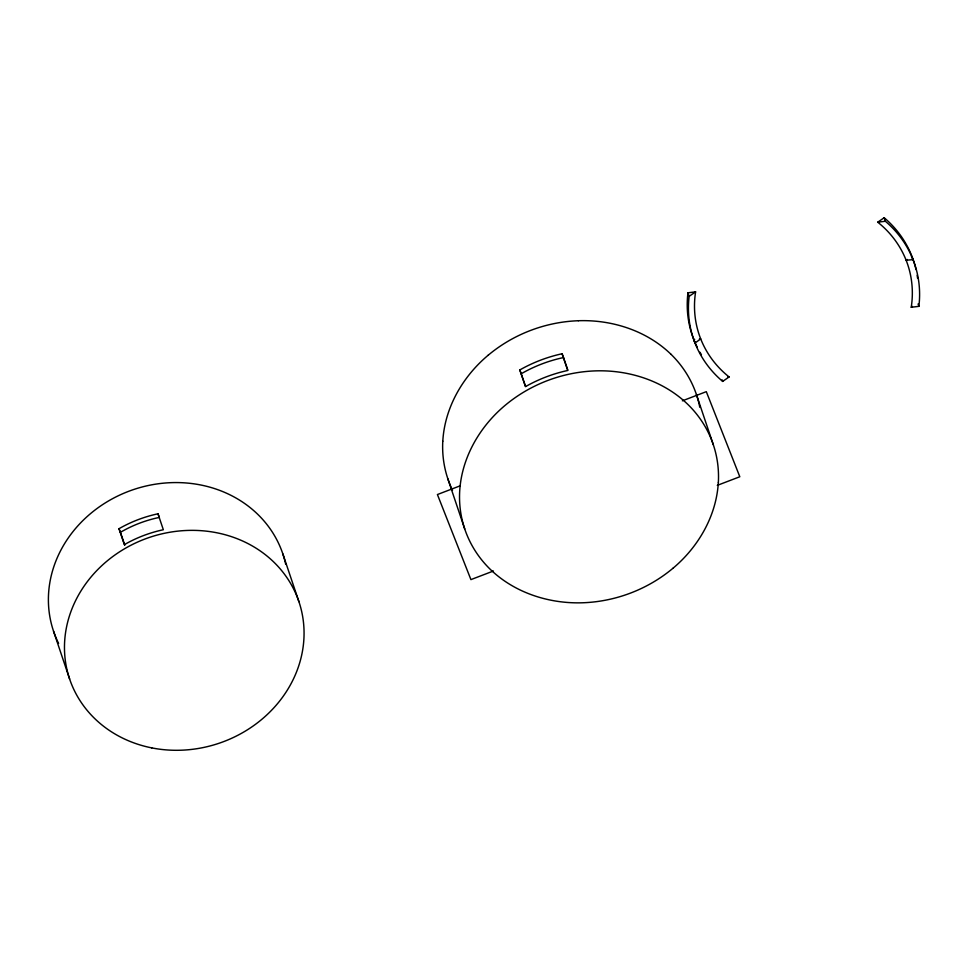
<?xml version="1.0" encoding="UTF-8"?>
<svg xmlns="http://www.w3.org/2000/svg" width="968" height="968" viewBox="0 0 968 968"><rect width="100%" height="100%" fill="white"/><g stroke="black" fill="none" stroke-linecap="round" stroke-linejoin="round"><path stroke-width="1.45" d="M442.799 441.19C444.699 407.673 462.716 376.564 488.162 355.232M718.341 482.306C716.441 515.811 698.436 546.932 672.99 568.252M907.21 259.46L906.133 260.235L913.03 259.642L911.481 256.351M689.155 296.329L695.593 291.876A110.013 98.797 -18.6 0 0 729.098 376.951L722.66 381.416A116.741 104.834 -18.6 0 1 689.155 296.329L687.958 292.796L695.593 291.876M916.006 269.552A116.741 104.834 -18.6 0 0 884.171 217.727L877.734 222.192A110.013 98.797 -18.6 0 1 911.239 307.267L918.874 306.348L918.075 303.988M912.449 306.433L911.239 307.267M459.945 485.912L437.415 494.539L470.92 579.614L493.45 570.999M682.367 400.825L706.301 391.665L739.806 476.752L717.288 485.367M877.734 222.192L885.369 221.261A116.741 104.834 -18.6 0 1 918.874 306.348M727.67 377.133L729.098 376.951M694.673 339.429L693.802 339.502L695 343.047L700.699 338.909L699.404 339.018M578.38 320.723C611.849 319.561 646.321 330.524 670.691 353.998M562.093 353.756L567.72 370.478A135.508 121.69 -18.6 0 0 525.455 386.656L519.828 369.933A135.508 121.69 -18.6 0 1 562.093 353.756L565.699 363.811M519.828 369.933L525.539 386.256M157.978 513.802L163.338 529.738A120.988 108.646 -18.6 0 0 124.364 544.645L119.003 528.709A120.988 108.646 -18.6 0 1 157.978 513.802L159.393 517.408A116.741 104.834 -18.6 0 0 120.431 532.315L124.787 545.262M119.003 528.709L120.431 532.315M884.171 217.727L885.369 221.261M722.14 379.867L722.66 381.416M696.428 394.557L713.307 444.723M566.05 364.851L567.805 370.079M447.833 478.773L464.725 528.939M282.825 553.865L298.906 601.66M53.542 631.209L69.623 679.004M58.612 643.43A120.988 108.646 -18.6 0 1 132.108 490.05A120.988 108.646 -18.6 0 1 285.693 564.187M718.365 482.306A123.323 110.751 -18.6 0 0 687.582 404.152C663.189 380.702 628.74 369.716 595.26 370.889A135.169 121.387 -18.6 0 0 505.054 405.411C479.584 426.719 461.591 457.852 459.679 491.357A123.323 110.751 -18.6 0 0 490.437 569.499C514.843 592.948 549.292 603.935 582.772 602.774A135.169 121.387 -18.6 0 0 672.978 568.252M452.516 490.268A123.323 110.751 -18.6 0 1 442.787 441.19M488.162 355.244A135.169 121.387 -18.6 0 1 578.38 320.735M670.703 353.998A123.323 110.751 -18.6 0 1 699.779 407.262M521.316 373.709A130.753 117.418 -18.6 0 1 563.582 357.543M917.132 275.275A116.741 104.834 -18.6 0 1 917.567 278.203M701.437 354.711A116.741 104.834 -18.6 0 1 699.937 352.207M697.214 347.161A116.741 104.834 -18.6 0 1 687.958 292.796M151.77 747.889A120.988 108.646 -18.6 0 0 300.37 606.367A120.988 108.646 -18.6 0 0 100.66 566.728A120.988 108.646 -18.6 0 0 151.77 747.889"/></g></svg>
